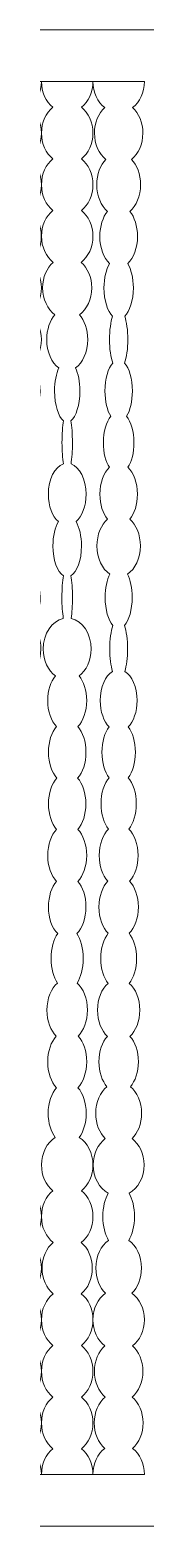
# Model space of a CAD drawing. Header units: inches. Extents: x 0 to 300, y 0 to 290.
# Drawn here: x 56.4 to 75.2, y 0 to 290 of the extents above; entities that cross this region are included whole.
import ezdxf

# ---------------------------------------------------------------- set-up
doc = ezdxf.new("R2010")
doc.units = ezdxf.units.IN
doc.header["$MEASUREMENT"] = 0
doc.layers.add('Layer 1', color=7, linetype='Continuous')

# ---------------------------------------------------------------- blocks, each defined once
blk = doc.blocks.new('block 3')
at = {"layer": 'Layer 1', "lineweight": 0}
blk.add_lwpolyline([(0, 290), (300, 290), (300, 0), (0, 0), (0, 290)], dxfattribs=at)
for points, knots in [([(47.23516845703125, 275), (45.88791656494141, 273.9250793457031), (45, 272.0869693756104), (45, 270), (45, 267.9107799530029), (45.88983917236328, 266.0709705352783), (47.23952102661133, 264.9965305328369), (45.89892959594727, 263.9211311340332), (45.01568984985352, 262.0847301483154), (45.01568984985352, 260), (45.01568984985352, 257.9107818603516), (45.90274047851562, 256.0709609985352), (47.24819946289062, 254.9965209960938), (45.91183090209961, 253.9211120605469), (45.03137969970703, 252.0847206115723), (45.03137969970703, 250), (45.03137969970703, 247.9175186157227), (45.90993881225586, 246.082820892334), (47.24390029907227, 245.0069389343262), (45.89176940917969, 243.9329986572266), (45.0000114440918, 242.0914688110352), (45.0000114440918, 240), (45.0000114440918, 237.913028717041), (45.88793182373047, 236.0749206542969), (47.23517990112305, 235), (45.88793182373047, 233.9250793457031), (45.0000114440918, 232.086971282959), (45.0000114440918, 230), (45.0000114440918, 227.8758392333984), (45.91986083984375, 226.0094909667969), (47.30764007568359, 224.9432601928711), (46.06528091430664, 223.8611068725586), (45.25099182128906, 222.0506896972656), (45.25099182128906, 220), (45.25099182128906, 217.6911773681641), (46.28317260742188, 215.6869506835938), (47.79634094238281, 214.6837005615234), (46.99050140380859, 213.584098815918), (46.47452163696289, 211.8945999145508), (46.47452163696289, 210), (46.47452163696289, 207.4120101928711), (47.43728256225586, 205.2067184448242), (48.78650283813477, 204.3648986816406), (48.4447135925293, 203.2708969116211), (48.23138427734375, 201.7199554443359), (48.23138427734375, 200), (48.23138427734375, 198.1331481933594), (48.48270416259766, 196.4654388427734), (48.87682342529297, 195.3649978637695), (48.05684280395508, 194.37890625), (47.49412536621094, 192.3468017578125), (47.49412536621094, 190), (47.49412536621094, 188.2637634277344), (47.8021240234375, 186.6997604370117), (48.2944450378418, 185.6041564941406), (46.50538635253906, 184.7402267456055), (45.23529434204102, 182.556884765625), (45.23529434204102, 180), (45.23529434204102, 177.9314727783203), (46.06655502319336, 176.107421875), (47.33136367797852, 175.0286712646484), (45.99384307861328, 173.9579544067383), (45.10980224609375, 172.1056518554688), (45.10980224609375, 170), (45.10980224609375, 167.5668563842773), (46.29021072387695, 165.4720001220703), (47.98673248291016, 164.5304489135742), (47.33896255493164, 163.4303970336914), (46.92941284179688, 161.8086547851562), (46.92941284179688, 160), (46.92941284179688, 158.0357971191406), (47.41243362426758, 156.2920227050781), (48.15904235839844, 155.197509765625), (47.05826187133789, 154.1601257324219), (46.31764221191406, 152.2209930419922), (46.31764221191406, 150), (46.31764221191406, 147.9160614013672), (46.96967315673828, 146.0802612304688), (47.9594612121582, 145.0046844482422), (46.96059036254883, 143.930419921875), (46.30195999145508, 142.0900115966797), (46.30195999145508, 140), (46.30195999145508, 137.8849945068359), (46.9764404296875, 136.0255737304688), (47.99544906616211, 134.9570922851562), (47.0582389831543, 133.8765716552734), (46.44313812255859, 132.0594635009766), (46.44313812255859, 130), (46.44313812255859, 127.9098663330078), (47.07669830322266, 126.0693664550781), (48.03752899169922, 124.9951171875), (47.08578872680664, 123.9195098876953), (46.45882034301758, 122.0838012695312), (46.45882034301758, 120), (46.45882034301758, 117.7770233154297), (47.17232131958008, 115.8363952636719), (48.23246002197266, 114.7997131347656), (47.51739883422852, 113.7050170898438), (47.05490112304688, 111.9625549316406), (47.05490112304688, 110), (47.05490112304688, 108.0374603271484), (47.51740264892578, 106.2949829101562), (48.23246002197266, 105.2002868652344), (47.17232131958008, 104.1635894775391), (46.45882034301758, 102.2229766845703), (46.45882034301758, 100), (46.45882034301758, 97.94949340820312), (47.06589126586914, 96.13925170898438), (47.99211883544922, 95.05705261230469), (46.95682907104492, 93.99087524414062), (46.27058792114258, 92.12437438964844), (46.27058792114258, 90), (46.27058792114258, 87.84571838378906), (46.97628784179688, 85.95660400390625), (48.03605651855469, 84.89839172363281), (47.16711807250977, 83.81147766113281), (46.59999847412109, 82.02261352539062), (46.59999847412109, 80), (46.59999847412109, 78.091064453125), (47.10516738891602, 76.39035034179688), (47.89245986938477, 75.29144287109375), (46.48831176757812, 74.28018188476562), (45.53334045410156, 72.28990173339844), (45.53334045410156, 70), (45.53334045410156, 67.99104309082031), (46.26836013793945, 66.21269226074219), (47.39686965942383, 65.12370300292969), (45.95943069458008, 64.06980895996094), (45.0000114440918, 62.16935729980469), (45.0000114440918, 60), (45.0000114440918, 57.91302490234375), (45.88793182373047, 56.07492065429688), (47.23517990112305, 55), (45.88793182373047, 53.92507934570312), (45.0000114440918, 52.08697509765625), (45.0000114440918, 50), (45.0000114440918, 47.91302490234375), (45.88793182373047, 46.07492065429688), (47.23517990112305, 45), (45.88793182373047, 43.92507934570312), (45.0000114440918, 42.08697509765625), (45.0000114440918, 40), (45.0000114440918, 37.91078186035156), (45.88985061645508, 36.07096862792969), (47.23953247070312, 34.99653625488281), (45.89894104003906, 33.921142578125), (45.01570129394531, 32.08474731445312), (45.01570129394531, 30), (45.01570129394531, 27.915283203125), (45.89894104003906, 26.078857421875), (47.23953247070312, 25.00347900390625), (45.88985443115234, 23.92904663085938), (45.0000114440918, 22.0892333984375), (45.0000114440918, 20), (45.0000114440918, 17.91302490234375), (45.88793182373047, 16.07492065429688), (47.23517990112305, 15), (45.88793182373047, 13.92507934570312), (45.0000114440918, 12.08697509765625), (45.0000114440918, 10), (45.0000114440918, 10), (55.0000114440918, 10), (55.0000114440918, 10), (55.0000114440918, 12.08697509765625), (54.11209106445312, 13.92507934570312), (52.76484298706055, 15), (54.11209106445312, 16.07492065429688), (55.0000114440918, 17.91302490234375), (55.0000114440918, 20), (55.0000114440918, 22.0892333984375), (54.11017227172852, 23.92901611328125), (52.76049041748047, 25.00347900390625), (54.10108184814453, 26.07888793945312), (54.98432159423828, 27.915283203125), (54.98432159423828, 30), (54.98432159423828, 32.084716796875), (54.10108184814453, 33.921142578125), (52.76049041748047, 34.99653625488281), (54.11016845703125, 36.07096862792969), (55.0000114440918, 37.91078186035156), (55.0000114440918, 40), (55.0000114440918, 42.08697509765625), (54.11209106445312, 43.92507934570312), (52.76484298706055, 45), (54.11209106445312, 46.07492065429688), (55.0000114440918, 47.91302490234375), (55.0000114440918, 50), (55.0000114440918, 52.08697509765625), (54.11209106445312, 53.92507934570312), (52.76484298706055, 55), (54.11209106445312, 56.07492065429688), (55.0000114440918, 57.91302490234375), (55.0000114440918, 60), (55.0000114440918, 62.16935729980469), (54.04059219360352, 64.06982421875), (52.60315322875977, 65.12370300292969), (53.73166275024414, 66.21267700195312), (54.46668243408203, 67.99102783203125), (54.46668243408203, 70), (54.46668243408203, 72.28990173339844), (53.51171112060547, 74.28019714355469), (52.10756301879883, 75.29144287109375), (52.89485168457031, 76.39035034179688), (53.4000244140625, 78.091064453125), (53.4000244140625, 80), (53.4000244140625, 82.02261352539062), (52.83290481567383, 83.81146240234375), (51.96396636962891, 84.89839172363281), (53.02373504638672, 85.95661926269531), (53.72943496704102, 87.84571838378906), (53.72943496704102, 90), (53.72943496704102, 92.12437438964844), (53.04319381713867, 93.99089050292969), (52.00790405273438, 95.05705261230469), (52.93413543701172, 96.13923645019531), (53.54120254516602, 97.94950866699219), (53.54120254516602, 100), (53.54120254516602, 102.2229766845703), (52.82770156860352, 104.1636047363281), (51.76756286621094, 105.2002868652344), (52.48262405395508, 106.2949829101562), (52.94512176513672, 108.0374450683594), (52.94512176513672, 110), (52.94512176513672, 111.9625396728516), (52.48262023925781, 113.7050170898438), (51.76756286621094, 114.7997131347656), (52.82770156860352, 115.8364105224609), (53.54120254516602, 117.7770233154297), (53.54120254516602, 120), (53.54120254516602, 122.0838165283203), (52.91424179077148, 123.9195251464844), (51.96249389648438, 124.9951171875), (52.92332458496094, 126.0693511962891), (53.556884765625, 127.9098663330078), (53.556884765625, 130), (53.556884765625, 132.0594635009766), (52.9417839050293, 133.8765869140625), (52.00457382202148, 134.9570922851562), (53.02358245849609, 136.0255889892578), (53.69806289672852, 137.8849945068359), (53.69806289672852, 140), (53.69806289672852, 142.0900115966797), (53.03943252563477, 143.9304351806641), (52.04056167602539, 145.0046844482422), (53.03034210205078, 146.0802612304688), (53.68238067626953, 147.9160614013672), (53.68238067626953, 150), (53.68238067626953, 152.2209930419922), (52.9417610168457, 154.1601409912109), (51.84098052978516, 155.197509765625), (52.58758926391602, 156.2920227050781), (53.07061004638672, 158.0357971191406), (53.07061004638672, 160), (53.07061004638672, 161.8086547851562), (52.66106033325195, 163.4303970336914), (52.01329040527344, 164.5304489135742), (53.70981216430664, 165.4720001220703), (54.89022064208984, 167.5668716430664), (54.89022064208984, 170), (54.89022064208984, 172.1056365966797), (54.00619125366211, 173.9579467773438), (52.66865921020508, 175.0286712646484), (53.93346786499023, 176.107421875), (54.76472854614258, 177.9314727783203), (54.76472854614258, 180), (54.76472854614258, 182.5568923950195), (53.4946403503418, 184.7402267456055), (51.7055778503418, 185.6041564941406), (52.19789886474609, 186.6997528076172), (52.50589752197266, 188.2637481689453), (52.50589752197266, 190), (52.50589752197266, 192.3468017578125), (51.94318771362305, 194.37890625), (51.12319946289062, 195.3649978637695), (51.51731872558594, 196.4654388427734), (51.76863861083984, 198.1331481933594), (51.76863861083984, 200), (51.76863861083984, 201.719970703125), (51.5553092956543, 203.2708969116211), (51.21352005004883, 204.3648986816406), (52.56275177001953, 205.2067108154297), (53.5255012512207, 207.4120101928711), (53.5255012512207, 210), (53.5255012512207, 211.8945999145508), (53.0095329284668, 213.584098815918), (52.20368194580078, 214.6837005615234), (53.71684265136719, 215.6869583129883), (54.74903106689453, 217.6911926269531), (54.74903106689453, 220), (54.74903106689453, 222.0506973266602), (53.93474197387695, 223.8611068725586), (52.6923828125, 224.9432601928711), (54.08016204833984, 226.0094909667969), (55.0000114440918, 227.8758392333984), (55.0000114440918, 230), (55.0000114440918, 232.086971282959), (54.11209106445312, 233.9250793457031), (52.76484298706055, 235), (54.11209106445312, 236.0749206542969), (55.0000114440918, 237.913028717041), (55.0000114440918, 240), (55.0000114440918, 242.0914688110352), (54.10824966430664, 243.9329986572266), (52.75612258911133, 245.0069389343262), (54.09008407592773, 246.0828170776367), (54.96864318847656, 247.9175071716309), (54.96864318847656, 250), (54.96864318847656, 252.0847206115723), (54.08819198608398, 253.9211196899414), (52.75182342529297, 254.9965209960938), (54.09728240966797, 256.0709495544434), (54.98433303833008, 257.9107704162598), (54.98433303833008, 260), (54.98433303833008, 262.0847301483154), (54.10109329223633, 263.9211292266846), (52.76050186157227, 264.9965305328369), (54.11018371582031, 266.0709609985352), (55.00002288818359, 267.9107799530029), (55.00002288818359, 270), (55.00002288818359, 272.0869693756104), (54.11210250854492, 273.9250793457031), (52.76485443115234, 275), (54.11210632324219, 276.0749197006226), (55.00002288818359, 277.9130296707153), (55.00002288818359, 280), (55.00002288818359, 277.9130296707153), (55.88794326782227, 276.0749197006226), (57.23519134521484, 275), (55.887939453125, 273.9250793457031), (55.00002288818359, 272.0869693756104), (55.00002288818359, 270), (55.00002288818359, 267.9130306243896), (55.88794326782227, 266.0749206542969), (57.23519134521484, 265), (55.887939453125, 263.9250793457031), (55.00002288818359, 262.0869693756104), (55.00002288818359, 260), (55.00002288818359, 257.913028717041), (55.88794326782227, 256.0749206542969), (57.23519134521484, 255), (55.887939453125, 253.9250793457031), (55.00002288818359, 252.086971282959), (55.00002288818359, 250), (55.00002288818359, 247.8806381225586), (55.91572189331055, 246.0179214477539), (57.29825210571289, 244.9505004882812), (56.04297256469727, 243.8691902160645), (55.21963119506836, 242.0552787780762), (55.21963119506836, 240), (55.21963119506836, 237.7779083251953), (56.18204116821289, 235.8379402160645), (57.61223220825195, 234.8009490966797), (56.64518356323242, 233.7063293457031), (56.01963043212891, 231.9632873535156), (56.01963043212891, 230), (56.01963043212891, 227.5550498962402), (56.98978042602539, 225.45166015625), (58.38146209716797, 224.5168228149414), (57.86645126342773, 223.4170227050781), (57.54120254516602, 221.8012008666992), (57.54120254516602, 220), (57.54120254516602, 217.2936477661133), (58.27549362182617, 215.0057907104492), (59.28444290161133, 214.2580490112305), (59.09910202026367, 213.1710662841797), (58.98433303833008, 211.6647109985352), (58.98433303833008, 210), (58.98433303833008, 208.4038619995117), (59.08984375, 206.9532928466797), (59.26190185546875, 205.8783798217773), (57.59064102172852, 205.3194274902344), (56.33335113525391, 202.8999786376953), (56.33335113525391, 200), (56.33335113525391, 197.705078125), (57.12071990966797, 195.7110824584961), (58.27753067016602, 194.7019119262695), (57.63775253295898, 193.6027984619141), (57.22745895385742, 191.9050903320312), (57.22745895385742, 190), (57.22745895385742, 187.2364883422852), (58.09078979492188, 184.9093475341797), (59.26561737060547, 184.2127532958984), (59.08197784423828, 183.1294097900391), (58.96863555908203, 181.641716003418), (58.96863555908203, 180), (58.96863555908203, 178.4249496459961), (59.07295608520508, 176.9916534423828), (59.24359512329102, 175.9211807250977), (57.03250503540039, 175.455451965332), (55.3451042175293, 172.9817199707031), (55.3451042175293, 170), (55.3451042175293, 167.7614212036133), (56.29620361328125, 165.8091812133789), (57.70596313476562, 164.7780227661133), (56.79556274414062, 163.6820831298828), (56.20784378051758, 161.9496307373047), (56.20784378051758, 160), (56.20784378051758, 157.8857116699219), (56.89902496337891, 156.0268402099609), (57.94337463378906, 154.9581756591797), (56.9808235168457, 153.8777923583984), (56.34902572631836, 152.0601501464844), (56.34902572631836, 150), (56.34902572631836, 147.9099426269531), (56.99929428100586, 146.0695037841797), (57.98549652099609, 144.9952545166016), (57.00839614868164, 143.919677734375), (56.36471557617188, 142.0839080810547), (56.36471557617188, 140), (56.36471557617188, 137.9428558349609), (56.99196624755859, 136.1275177001953), (57.94801712036133, 135.0465545654297), (56.90107727050781, 133.9786529541016), (56.20784759521484, 132.1174163818359), (56.20784759521484, 130), (56.20784759521484, 127.8857116699219), (56.89902877807617, 126.0268402099609), (57.94337844848633, 124.9581756591797), (56.98082733154297, 123.8777923583984), (56.34902954101562, 122.0601501464844), (56.34902954101562, 120), (56.34902954101562, 117.7968902587891), (57.07155990600586, 115.8711090087891), (58.14844131469727, 114.8277130126953), (57.38039016723633, 113.7348785400391), (56.88236236572266, 111.9793701171875), (56.88236236572266, 110), (56.88236236572266, 108.0671234130859), (57.35726165771484, 106.3477325439453), (58.09476089477539, 105.2503967285156), (56.88529205322266, 104.2269592285156), (56.06666946411133, 102.2593231201172), (56.06666946411133, 100), (56.06666946411133, 97.88671875), (56.78289031982422, 96.02861022949219), (57.86526107788086, 94.959716796875), (56.86469268798828, 93.8795166015625), (56.20783996582031, 92.06112670898438), (56.20783996582031, 90), (56.20783996582031, 87.89497375488281), (56.89297103881836, 86.04315185546875), (57.92964935302734, 84.9722900390625), (56.9474983215332, 83.89366149902344), (56.30195999145508, 82.06915283203125), (56.30195999145508, 80), (56.30195999145508, 78.10749816894531), (56.84199142456055, 76.41964721679688), (57.6856689453125, 75.3199462890625), (56.08937072753906, 74.31790161132812), (55, 72.31161499023438), (55, 70), (55, 67.91302490234375), (55.88792037963867, 66.07492065429688), (57.23516845703125, 65), (55.88791656494141, 63.92507934570312), (55, 62.08697509765625), (55, 60), (55, 57.894775390625), (55.90351867675781, 56.04278564453125), (57.2706184387207, 54.97196960449219), (55.97622680664062, 53.89329528808594), (55.12548828125, 52.06893920898438), (55.12548828125, 50), (55.12548828125, 47.93106079101562), (55.97623825073242, 46.10670471191406), (57.2706184387207, 45.02803039550781), (55.90351867675781, 43.95721435546875), (55, 42.105224609375), (55, 40), (55, 37.91302490234375), (55.88792037963867, 36.07492065429688), (57.23516845703125, 35), (55.88791656494141, 33.92507934570312), (55, 32.08697509765625), (55, 30), (55, 27.91302490234375), (55.88792037963867, 26.07492065429688), (57.23516845703125, 25), (55.88791656494141, 23.92507934570312), (55, 22.08697509765625), (55, 20), (55, 17.91302490234375), (55.88792037963867, 16.07492065429688), (57.23516845703125, 15), (55.88791656494141, 13.92507934570312), (55, 12.08697509765625), (55, 10), (55, 10), (65, 10), (65, 10), (65, 12.08697509765625), (64.1120834350586, 13.92507934570312), (62.76483154296875, 15), (64.1120834350586, 16.07492065429688), (65, 17.91302490234375), (65, 20), (65, 22.08697509765625), (64.1120834350586, 23.92507934570312), (62.76483154296875, 25), (64.1120834350586, 26.07492065429688), (65, 27.91302490234375), (65, 30), (65, 32.08697509765625), (64.1120834350586, 33.92507934570312), (62.76483154296875, 35), (64.1120834350586, 36.07492065429688), (65, 37.91302490234375), (65, 40), (65, 42.105224609375), (64.09648132324219, 43.95721435546875), (62.7293815612793, 45.02803039550781), (64.02377319335938, 46.10670471191406), (64.87451171875, 47.93106079101562), (64.87451171875, 50), (64.87451171875, 52.06893920898438), (64.02375793457031, 53.89329528808594), (62.7293815612793, 54.97196960449219), (64.09648132324219, 56.04278564453125), (65, 57.894775390625), (65, 60), (65, 62.08697509765625), (64.1120834350586, 63.92507934570312), (62.76483154296875, 65), (64.1120834350586, 66.07492065429688), (65, 67.91302490234375), (65, 70), (65, 72.31161499023438), (63.91062927246094, 74.31791687011719), (62.3143310546875, 75.3199462890625), (63.15801239013672, 76.41963195800781), (63.69804000854492, 78.10748291015625), (63.69804000854492, 80), (63.69804000854492, 82.06913757324219), (63.0525016784668, 83.89366149902344), (62.07035064697266, 84.9722900390625), (63.10702896118164, 86.04315185546875), (63.79216003417969, 87.89498901367188), (63.79216003417969, 90), (63.79216003417969, 92.06112670898438), (63.13531112670898, 93.8795166015625), (62.13473892211914, 94.959716796875), (63.21710968017578, 96.02861022949219), (63.93333053588867, 97.88673400878906), (63.93333053588867, 100), (63.93333053588867, 102.2593078613281), (63.11471176147461, 104.2269439697266), (61.90523910522461, 105.2503967285156), (62.64273834228516, 106.3477325439453), (63.11763763427734, 108.067138671875), (63.11763763427734, 110), (63.11763763427734, 111.9793701171875), (62.61960601806641, 113.7348785400391), (61.85155868530273, 114.8277130126953), (62.92844009399414, 115.8711090087891), (63.65097045898438, 117.7968902587891), (63.65097045898438, 120), (63.65097045898438, 122.0601501464844), (63.01916885375977, 123.8777923583984), (62.05662155151367, 124.9581756591797), (63.10097122192383, 126.0268402099609), (63.79215240478516, 127.8857116699219), (63.79215240478516, 130), (63.79215240478516, 132.1174163818359), (63.09893417358398, 133.9786529541016), (62.05198287963867, 135.0465545654297), (63.00803375244141, 136.1275177001953), (63.63528442382812, 137.9428558349609), (63.63528442382812, 140), (63.63528442382812, 142.0838928222656), (62.99160385131836, 143.919677734375), (62.01450347900391, 144.9952545166016), (63.00069427490234, 146.0695037841797), (63.65097427368164, 147.9099578857422), (63.65097427368164, 150), (63.65097427368164, 152.0601501464844), (63.01917266845703, 153.8777923583984), (62.05662536621094, 154.9581756591797), (63.10097503662109, 156.0268402099609), (63.79215621948242, 157.8857116699219), (63.79215621948242, 160), (63.79215621948242, 161.9496307373047), (63.20444488525391, 163.6820831298828), (62.29403686523438, 164.7780227661133), (63.70379638671875, 165.8091812133789), (64.65489959716797, 167.7614212036133), (64.65489959716797, 170), (64.65489959716797, 172.9817276000977), (62.96749877929688, 175.455451965332), (60.75640869140625, 175.9211807250977), (60.92704772949219, 176.9916381835938), (61.03136825561523, 178.4249496459961), (61.03136825561523, 180), (61.03136825561523, 181.6417007446289), (60.91802978515625, 183.1294021606445), (60.7343864440918, 184.2127532958984), (61.90921783447266, 184.9093551635742), (62.77254486083984, 187.2364959716797), (62.77254486083984, 190), (62.77254486083984, 191.9050903320312), (62.36226654052734, 193.6028137207031), (61.72247314453125, 194.7019119262695), (62.8792839050293, 195.7110824584961), (63.66665267944336, 197.7050704956055), (63.66665267944336, 200), (63.66665267944336, 202.8999786376953), (62.40936279296875, 205.3194427490234), (60.73810195922852, 205.8783798217773), (60.91016006469727, 206.9532928466797), (61.01567077636719, 208.4038619995117), (61.01567077636719, 210), (61.01567077636719, 211.6647109985352), (60.90090942382812, 213.1710662841797), (60.71556091308594, 214.2580490112305), (61.72451019287109, 215.0057907104492), (62.45880126953125, 217.2936477661133), (62.45880126953125, 220), (62.45880126953125, 221.8012008666992), (62.13355255126953, 223.4170227050781), (61.6185417175293, 224.5168228149414), (63.01022338867188, 225.4516754150391), (63.98037338256836, 227.5550537109375), (63.98037338256836, 230.0000038146973), (63.98037338256836, 231.9632835388184), (63.35482406616211, 233.7063331604004), (62.38777160644531, 234.800952911377), (63.81796264648438, 235.8379516601562), (64.7803726196289, 237.7779121398926), (64.7803726196289, 240.0000038146973), (64.7803726196289, 242.0552825927734), (63.95703125, 243.8692054748535), (62.70175170898438, 244.9505043029785), (64.08428192138672, 246.0179252624512), (64.99998474121094, 247.8806343078613), (64.99998474121094, 250.0000038146973), (64.99998474121094, 252.0869750976562), (64.11206817626953, 253.9250831604004), (62.76481628417969, 255.0000038146973), (64.11206817626953, 256.0749244689941), (64.99998474121094, 257.9130325317383), (64.99998474121094, 260.0000038146973), (64.99998474121094, 262.0869731903076), (64.11206817626953, 263.9250831604004), (62.76481628417969, 265.0000038146973), (64.11206817626953, 266.0749244689941), (64.99998474121094, 267.9130344390869), (64.99998474121094, 270.0000038146973), (64.99998474121094, 272.0869731903076), (64.11206817626953, 273.9250831604004), (62.76481628417969, 275.0000038146973), (64.11206817626953, 276.0749235153198), (64.99998474121094, 277.9130334854126), (64.99998474121094, 280.0000038146973), (64.99998474121094, 280.0000038146973), (44.99998474121094, 280.0000038146973), (44.99998474121094, 280.0000038146973), (44.99998474121094, 277.9130334854126), (45.88790512084961, 276.0749235153198), (47.23515319824219, 275.0000038146973), (47.23515319824219, 275.0000038146973), (47.23516845703125, 275), (47.23516845703125, 275)], [0, 0, 0, 0, 1, 1, 1, 2, 2, 2, 3, 3, 3, 4, 4, 4, 5, 5, 5, 6, 6, 6, 7, 7, 7, 8, 8, 8, 9, 9, 9, 10, 10, 10, 11, 11, 11, 12, 12, 12, 13, 13, 13, 14, 14, 14, 15, 15, 15, 16, 16, 16, 17, 17, 17, 18, 18, 18, 19, 19, 19, 20, 20, 20, 21, 21, 21, 22, 22, 22, 23, 23, 23, 24, 24, 24, 25, 25, 25, 26, 26, 26, 27, 27, 27, 28, 28, 28, 29, 29, 29, 30, 30, 30, 31, 31, 31, 32, 32, 32, 33, 33, 33, 34, 34, 34, 35, 35, 35, 36, 36, 36, 37, 37, 37, 38, 38, 38, 39, 39, 39, 40, 40, 40, 41, 41, 41, 42, 42, 42, 43, 43, 43, 44, 44, 44, 45, 45, 45, 46, 46, 46, 47, 47, 47, 48, 48, 48, 49, 49, 49, 50, 50, 50, 51, 51, 51, 52, 52, 52, 53, 53, 53, 54, 54, 54, 55, 55, 55, 56, 56, 56, 57, 57, 57, 58, 58, 58, 59, 59, 59, 60, 60, 60, 61, 61, 61, 62, 62, 62, 63, 63, 63, 64, 64, 64, 65, 65, 65, 66, 66, 66, 67, 67, 67, 68, 68, 68, 69, 69, 69, 70, 70, 70, 71, 71, 71, 72, 72, 72, 73, 73, 73, 74, 74, 74, 75, 75, 75, 76, 76, 76, 77, 77, 77, 78, 78, 78, 79, 79, 79, 80, 80, 80, 81, 81, 81, 82, 82, 82, 83, 83, 83, 84, 84, 84, 85, 85, 85, 86, 86, 86, 87, 87, 87, 88, 88, 88, 89, 89, 89, 90, 90, 90, 91, 91, 91, 92, 92, 92, 93, 93, 93, 94, 94, 94, 95, 95, 95, 96, 96, 96, 97, 97, 97, 98, 98, 98, 99, 99, 99, 100, 100, 100, 101, 101, 101, 102, 102, 102, 103, 103, 103, 104, 104, 104, 105, 105, 105, 106, 106, 106, 107, 107, 107, 108, 108, 108, 109, 109, 109, 110, 110, 110, 111, 111, 111, 112, 112, 112, 113, 113, 113, 114, 114, 114, 115, 115, 115, 116, 116, 116, 117, 117, 117, 118, 118, 118, 119, 119, 119, 120, 120, 120, 121, 121, 121, 122, 122, 122, 123, 123, 123, 124, 124, 124, 125, 125, 125, 126, 126, 126, 127, 127, 127, 128, 128, 128, 129, 129, 129, 130, 130, 130, 131, 131, 131, 132, 132, 132, 133, 133, 133, 134, 134, 134, 135, 135, 135, 136, 136, 136, 137, 137, 137, 138, 138, 138, 139, 139, 139, 140, 140, 140, 141, 141, 141, 142, 142, 142, 143, 143, 143, 144, 144, 144, 145, 145, 145, 146, 146, 146, 147, 147, 147, 148, 148, 148, 149, 149, 149, 150, 150, 150, 151, 151, 151, 152, 152, 152, 153, 153, 153, 154, 154, 154, 155, 155, 155, 156, 156, 156, 157, 157, 157, 158, 158, 158, 159, 159, 159, 160, 160, 160, 161, 161, 161, 162, 162, 162, 163, 163, 163, 164, 164, 164, 165, 165, 165, 166, 166, 166, 167, 167, 167, 168, 168, 168, 169, 169, 169, 170, 170, 170, 171, 171, 171, 172, 172, 172, 173, 173, 173, 174, 174, 174, 175, 175, 175, 176, 176, 176, 177, 177, 177, 178, 178, 178, 179, 179, 179, 180, 180, 180, 181, 181, 181, 182, 182, 182, 183, 183, 183, 184, 184, 184, 185, 185, 185, 186, 186, 186, 187, 187, 187, 188, 188, 188, 189, 189, 189, 190, 190, 190, 191, 191, 191, 192, 192, 192, 193, 193, 193, 194, 194, 194, 195, 195, 195, 196, 196, 196, 197, 197, 197, 198, 198, 198, 199, 199, 199, 200, 200, 200, 201, 201, 201, 202, 202, 202, 203, 203, 203, 204, 204, 204, 205, 205, 205, 206, 206, 206, 207, 207, 207, 208, 208, 208, 209, 209, 209, 210, 210, 210, 211, 211, 211, 212, 212, 212, 213, 213, 213, 214, 214, 214, 215, 215, 215, 216, 216, 216, 217, 217, 217, 218, 218, 218, 219, 219, 219, 220, 220, 220, 220]), ([(65, 280), (65, 277.8685598373413), (65.9261703491211, 275.9967002868652), (67.3219223022461, 274.9323301315308), (66.0988540649414, 273.8489398956299), (65.29804229736328, 272.0438098907471), (65.29804229736328, 270), (65.29804229736328, 267.8415699005127), (66.19119262695312, 265.9493503570557), (67.5316162109375, 264.8922901153564), (66.44563293457031, 263.8047904968262), (65.73725891113281, 262.0188293457031), (65.73725891113281, 260), (65.73725891113281, 257.802360534668), (66.57666778564453, 255.8806686401367), (67.82882690429688, 254.8355102539062), (66.92185974121094, 253.7432289123535), (66.33333587646484, 251.9840812683105), (66.33333587646484, 250), (66.33333587646484, 247.7261581420898), (67.10630798339844, 245.7477493286133), (68.2457275390625, 244.72998046875), (67.57815551757812, 243.6318321228027), (67.1490249633789, 241.9213790893555), (67.1490249633789, 240), (67.1490249633789, 237.5644989013672), (67.83854675292969, 235.4679183959961), (68.82916259765625, 234.5276985168457), (68.45328521728516, 233.4276885986328), (68.21569061279297, 231.8071479797363), (68.21569061279297, 230), (68.21569061279297, 228.1600189208984), (68.46199035644531, 226.5134887695312), (68.84977722167969, 225.4128723144531), (67.95504760742188, 224.4457626342773), (67.3372573852539, 222.3854522705078), (67.3372573852539, 220), (67.3372573852539, 217.9900970458984), (67.77584075927734, 216.2110137939453), (68.44912719726562, 215.1221771240234), (67.5941162109375, 214.0679779052734), (67.0235366821289, 212.1683044433594), (67.0235366821289, 210), (67.0235366821289, 208.049919128418), (67.48504638671875, 206.3171234130859), (68.19990539550781, 205.2212219238281), (67.09463500976562, 204.1898651123047), (66.3490219116211, 202.2380294799805), (66.3490219116211, 200), (66.3490219116211, 198.0114898681641), (66.9376449584961, 196.2489166259766), (67.84416198730469, 195.1571884155273), (66.61060333251953, 194.1103897094727), (65.78430938720703, 192.1925277709961), (65.78430938720703, 190), (65.78430938720703, 187.5625610351562), (66.80551147460938, 185.4645767211914), (68.27218627929688, 184.5254592895508), (67.7185287475586, 183.4254989624023), (67.36861419677734, 181.8059158325195), (67.36861419677734, 180), (67.36861419677734, 177.6035614013672), (67.9847640991211, 175.5352630615234), (68.87555694580078, 174.5738296508789), (68.50061798095703, 173.4732666015625), (68.26273345947266, 171.8325805664062), (68.26273345947266, 170), (68.26273345947266, 168.2901306152344), (68.4698257446289, 166.7472991943359), (68.80211639404297, 165.6544036865234), (67.418212890625, 164.8274002075195), (66.42744445800781, 162.608024597168), (66.42744445800781, 160), (66.42744445800781, 157.8425598144531), (67.1054458618164, 155.9510650634766), (68.12312316894531, 154.8937377929688), (67.29627227783203, 153.8063659667969), (66.75686645507812, 152.0197296142578), (66.75686645507812, 150), (66.75686645507812, 147.9527130126953), (67.31110382080078, 146.1449127197266), (68.15713500976562, 145.0621337890625), (67.20203399658203, 143.9968109130859), (66.5686264038086, 142.1277465820312), (66.5686264038086, 140), (66.5686264038086, 137.9796600341797), (67.13969421386719, 136.1925354003906), (68.01498413085938, 135.1052703857422), (66.93977355957031, 134.0477447509766), (66.22352600097656, 132.1567687988281), (66.22352600097656, 130), (66.22352600097656, 127.9218444824219), (66.88851928710938, 126.0904541015625), (67.89886474609375, 125.0136566162109), (66.86124420166016, 123.9406890869141), (66.17646789550781, 122.0958404541016), (66.17646789550781, 120), (66.17646789550781, 117.8441467285156), (66.90103149414062, 115.953857421875), (67.9888687133789, 114.8960876464844), (67.10095977783203, 113.8089447021484), (66.52156829833984, 112.0211944580078), (66.52156829833984, 110), (66.52156829833984, 108.0257263183594), (67.07437896728516, 106.2741546630859), (67.92755889892578, 105.1807250976562), (66.71106719970703, 104.1393127441406), (65.89411926269531, 102.2090759277344), (65.89411926269531, 100), (65.89411926269531, 97.86137390136719), (66.65979766845703, 95.98408508300781), (67.81243133544922, 94.92158508300781), (66.82339477539062, 93.83702087402344), (66.17648315429688, 92.03706359863281), (66.17648315429688, 90), (66.17648315429688, 88.01904296875), (66.78824615478516, 86.26231384277344), (67.73148345947266, 85.169677734375), (66.41583251953125, 84.12568664550781), (65.53335571289062, 82.2012939453125), (65.53335571289062, 80), (65.53335571289062, 77.98471069335938), (66.27301788330078, 76.20149230957031), (67.40755462646484, 75.11343383789062), (65.99131774902344, 74.05751037597656), (65.04707336425781, 72.16232299804688), (65.04707336425781, 70), (65.04707336425781, 67.55764770507812), (66.25171661376953, 65.45611572265625), (67.98048400878906, 64.51979064941406), (67.33633422851562, 63.41993713378906), (66.9294204711914, 61.80282592773438), (66.9294204711914, 60), (66.9294204711914, 58.1414794921875), (67.36186218261719, 56.48033142089844), (68.04084777832031, 55.37977600097656), (66.58282470703125, 54.39930725097656), (65.58039855957031, 52.35858154296875), (65.58039855957031, 50), (65.58039855957031, 47.99807739257812), (66.3025894165039, 46.22514343261719), (67.41258239746094, 45.13517761230469), (65.9664306640625, 44.08364868164062), (65.00001525878906, 42.17724609375), (65.00001525878906, 40), (65.00001525878906, 37.87100219726562), (65.92406463623047, 36.0009765625), (67.31714630126953, 34.93597412109375), (66.0876693725586, 33.85299682617188), (65.28236389160156, 32.04608154296875), (65.28236389160156, 30), (65.28236389160156, 27.91775512695312), (66.1163558959961, 26.083251953125), (67.38268280029297, 25.00732421875), (66.09817504882812, 23.93344116210938), (65.25098419189453, 22.09173583984375), (65.25098419189453, 20), (65.25098419189453, 17.94931030273438), (66.06527709960938, 16.13888549804688), (67.30763244628906, 15.05673217773438), (65.91985321044922, 13.99050903320312), (65, 12.1241455078125), (65, 10), (65, 10), (75, 10), (75, 10), (75, 12.1241455078125), (74.08014678955078, 13.99050903320312), (72.69236755371094, 15.05673217773438), (73.93473052978516, 16.13888549804688), (74.74901580810547, 17.94931030273438), (74.74901580810547, 20), (74.74901580810547, 22.09170532226562), (73.90182495117188, 23.93341064453125), (72.61731719970703, 25.00732421875), (73.8836441040039, 26.083251953125), (74.71763610839844, 27.91775512695312), (74.71763610839844, 30), (74.71763610839844, 32.04611206054688), (73.91234588623047, 33.85299682617188), (72.68285369873047, 34.93597412109375), (74.07593536376953, 36.0009765625), (74.99998474121094, 37.87098693847656), (74.99998474121094, 40), (74.99998474121094, 42.17726135253906), (74.03357696533203, 44.08364868164062), (72.58741760253906, 45.13517761230469), (73.69739532470703, 46.22514343261719), (74.41960144042969, 47.99806213378906), (74.41960144042969, 50), (74.41960144042969, 52.35856628417969), (73.41717529296875, 54.39930725097656), (71.95915222167969, 55.37977600097656), (72.63814544677734, 56.48033142089844), (73.0705795288086, 58.14149475097656), (73.0705795288086, 60), (73.0705795288086, 61.80282592773438), (72.66366577148438, 63.41993713378906), (72.01951599121094, 64.51979064941406), (73.74828338623047, 65.45611572265625), (74.95292663574219, 67.55764770507812), (74.95292663574219, 70), (74.95292663574219, 72.16233825683594), (74.0086898803711, 74.05751037597656), (72.59244537353516, 75.11343383789062), (73.72699737548828, 76.20147705078125), (74.46664428710938, 77.98471069335938), (74.46664428710938, 80), (74.46664428710938, 82.20126342773438), (73.58416748046875, 84.12568664550781), (72.26851654052734, 85.169677734375), (73.21174621582031, 86.26234436035156), (73.82351684570312, 88.01907348632812), (73.82351684570312, 90), (73.82351684570312, 92.03706359863281), (73.17659759521484, 93.8370361328125), (72.18756866455078, 94.92158508300781), (73.3401870727539, 95.98406982421875), (74.10588073730469, 97.86135864257812), (74.10588073730469, 100), (74.10588073730469, 102.2090759277344), (73.28893280029297, 104.1392974853516), (72.07244110107422, 105.1807250976562), (72.92562103271484, 106.2741546630859), (73.47843170166016, 108.0257263183594), (73.47843170166016, 110), (73.47843170166016, 112.0211791992188), (72.89905548095703, 113.8089447021484), (72.0111312866211, 114.8960876464844), (73.09896087646484, 115.9538726806641), (73.82353210449219, 117.8441619873047), (73.82353210449219, 120), (73.82353210449219, 122.0958404541016), (73.13875579833984, 123.9406890869141), (72.10113525390625, 125.0136566162109), (73.11148834228516, 126.0904541015625), (73.77647399902344, 127.9218292236328), (73.77647399902344, 130), (73.77647399902344, 132.1567687988281), (73.06022644042969, 134.0477447509766), (71.98501586914062, 135.1052703857422), (72.86030578613281, 136.1925354003906), (73.4313735961914, 137.9796600341797), (73.4313735961914, 140), (73.4313735961914, 142.1277618408203), (72.79796600341797, 143.996826171875), (71.84286499023438, 145.0621337890625), (72.68889617919922, 146.1448974609375), (73.24313354492188, 147.9526977539062), (73.24313354492188, 150), (73.24313354492188, 152.0197296142578), (72.7037124633789, 153.8063659667969), (71.87687683105469, 154.8937377929688), (72.8945541381836, 155.9510650634766), (73.57255554199219, 157.8425598144531), (73.57255554199219, 160), (73.57255554199219, 162.6080169677734), (72.581787109375, 164.8274078369141), (71.19788360595703, 165.6544036865234), (71.53016662597656, 166.7473068237305), (71.73726654052734, 168.2901229858398), (71.73726654052734, 170), (71.73726654052734, 171.8325805664062), (71.4993896484375, 173.4732666015625), (71.12444305419922, 174.5738296508789), (72.01522064208984, 175.5352630615234), (72.63138580322266, 177.6035614013672), (72.63138580322266, 180), (72.63138580322266, 181.8059234619141), (72.28147888183594, 183.4254989624023), (71.72781372070312, 184.5254592895508), (73.19449615478516, 185.4645767211914), (74.21569061279297, 187.5625610351562), (74.21569061279297, 190), (74.21569061279297, 192.1925277709961), (73.389404296875, 194.1103897094727), (72.15583801269531, 195.1571884155273), (73.0623550415039, 196.2489166259766), (73.6509780883789, 198.0114974975586), (73.6509780883789, 200), (73.6509780883789, 202.2380294799805), (72.90536499023438, 204.1898574829102), (71.80009460449219, 205.2212219238281), (72.51495361328125, 206.3171234130859), (72.9764633178711, 208.0499114990234), (72.9764633178711, 210), (72.9764633178711, 212.1683120727539), (72.4058837890625, 214.0679779052734), (71.55087280273438, 215.1221771240234), (72.22415161132812, 216.2110137939453), (72.6627426147461, 217.9900970458984), (72.6627426147461, 220), (72.6627426147461, 222.3854522705078), (72.04495239257812, 224.4457626342773), (71.15022277832031, 225.4128723144531), (71.53800964355469, 226.5134925842285), (71.78430938720703, 228.1600227355957), (71.78430938720703, 230.0000038146973), (71.78430938720703, 231.8071556091309), (71.54672241210938, 233.4277038574219), (71.17083740234375, 234.527702331543), (72.16146087646484, 235.4679222106934), (72.8509750366211, 237.5644912719727), (72.8509750366211, 240.0000038146973), (72.8509750366211, 241.9213943481445), (72.42183685302734, 243.6318321228027), (71.7542724609375, 244.7299842834473), (72.89369201660156, 245.7477531433105), (73.66666412353516, 247.7261657714844), (73.66666412353516, 250.0000038146973), (73.66666412353516, 251.9840850830078), (73.0781478881836, 253.7432327270508), (72.17117309570312, 254.8355140686035), (73.42332458496094, 255.8806838989258), (74.26274108886719, 257.8023643493652), (74.26274108886719, 260.0000038146973), (74.26274108886719, 262.0188331604004), (73.55435943603516, 263.8047943115234), (72.4683837890625, 264.8922939300537), (73.80880737304688, 265.9493446350098), (74.70195007324219, 267.84157371521), (74.70195007324219, 270.0000038146973), (74.70195007324219, 272.0438137054443), (73.90113830566406, 273.8489437103271), (72.67807006835938, 274.932333946228), (74.07382202148438, 275.9967041015625), (74.99999237060547, 277.8685636520386), (74.99999237060547, 280.0000038146973), (74.99999237060547, 280.0000038146973), (65, 280), (65, 280)], [0, 0, 0, 0, 1, 1, 1, 2, 2, 2, 3, 3, 3, 4, 4, 4, 5, 5, 5, 6, 6, 6, 7, 7, 7, 8, 8, 8, 9, 9, 9, 10, 10, 10, 11, 11, 11, 12, 12, 12, 13, 13, 13, 14, 14, 14, 15, 15, 15, 16, 16, 16, 17, 17, 17, 18, 18, 18, 19, 19, 19, 20, 20, 20, 21, 21, 21, 22, 22, 22, 23, 23, 23, 24, 24, 24, 25, 25, 25, 26, 26, 26, 27, 27, 27, 28, 28, 28, 29, 29, 29, 30, 30, 30, 31, 31, 31, 32, 32, 32, 33, 33, 33, 34, 34, 34, 35, 35, 35, 36, 36, 36, 37, 37, 37, 38, 38, 38, 39, 39, 39, 40, 40, 40, 41, 41, 41, 42, 42, 42, 43, 43, 43, 44, 44, 44, 45, 45, 45, 46, 46, 46, 47, 47, 47, 48, 48, 48, 49, 49, 49, 50, 50, 50, 51, 51, 51, 52, 52, 52, 53, 53, 53, 54, 54, 54, 55, 55, 55, 56, 56, 56, 57, 57, 57, 58, 58, 58, 59, 59, 59, 60, 60, 60, 61, 61, 61, 62, 62, 62, 63, 63, 63, 64, 64, 64, 65, 65, 65, 66, 66, 66, 67, 67, 67, 68, 68, 68, 69, 69, 69, 70, 70, 70, 71, 71, 71, 72, 72, 72, 73, 73, 73, 74, 74, 74, 75, 75, 75, 76, 76, 76, 77, 77, 77, 78, 78, 78, 79, 79, 79, 80, 80, 80, 81, 81, 81, 82, 82, 82, 83, 83, 83, 84, 84, 84, 85, 85, 85, 86, 86, 86, 87, 87, 87, 88, 88, 88, 89, 89, 89, 90, 90, 90, 91, 91, 91, 92, 92, 92, 93, 93, 93, 94, 94, 94, 95, 95, 95, 96, 96, 96, 97, 97, 97, 98, 98, 98, 99, 99, 99, 100, 100, 100, 101, 101, 101, 102, 102, 102, 103, 103, 103, 104, 104, 104, 105, 105, 105, 106, 106, 106, 107, 107, 107, 108, 108, 108, 109, 109, 109, 110, 110, 110, 110])]:
    blk.add_open_spline(points, degree=3, knots=knots, dxfattribs=at)
blk = doc.blocks.new('block 2')
at = {"layer": 'Layer 1'}
blk.add_blockref('block 3', (0, 0), dxfattribs=at)

msp = doc.modelspace()

# ---------------------------------------------------------------- block references
at = {"layer": 'Layer 1'}
msp.add_blockref('block 2', (0, 0), dxfattribs=at)

doc.saveas('drawing.dxf')
